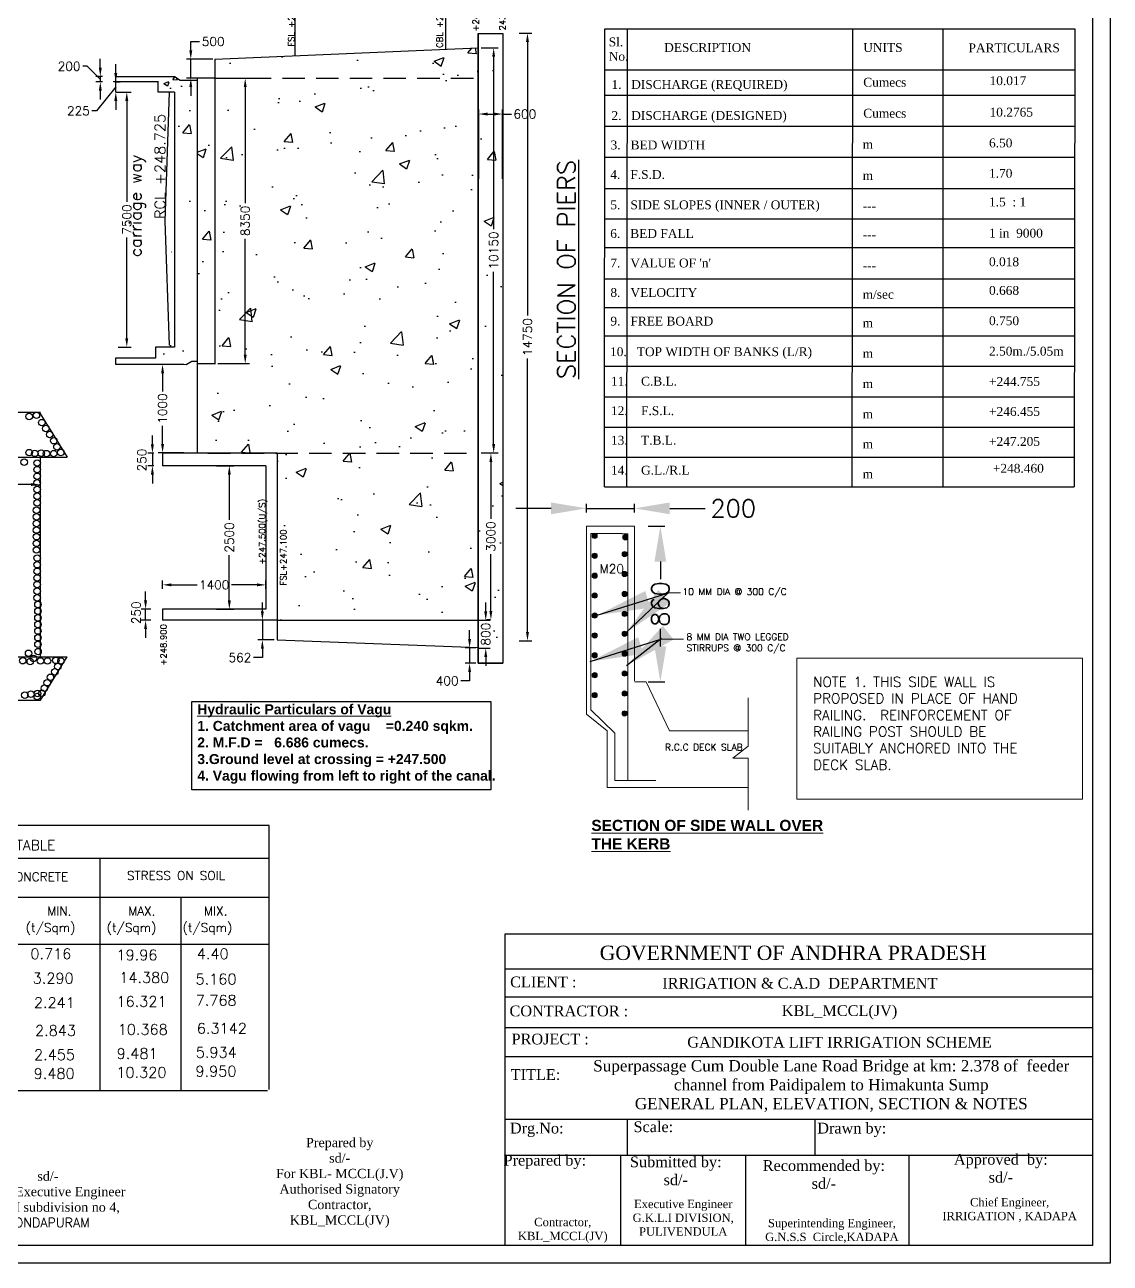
# Model space of a CAD drawing. Header units: inches. Extents: x 51525 to 54746, y 80446 to 81529.
# Drawn here: x 51942.6 to 52249.2, y 80978.5 to 81328.4 of the extents above; entities that cross this region are included whole.
import ezdxf

# ---------------------------------------------------------------- set-up
doc = ezdxf.new("R2010")
doc.units = ezdxf.units.IN
doc.header["$MEASUREMENT"] = 0
doc.linetypes.add('DASHED2', pattern=[9.525, 6.35, -3.175])
doc.layers.add('table border', color=1, linetype='Continuous')
doc.layers.add('text', color=6, linetype='Continuous')
doc.styles.add('RC', font='romanc.shx')
doc.styles.add('rs', font='romans.shx')
doc.styles.get("Standard").update_dxf_attribs({"font": 'romans.shx'})
doc.styles.add('TIMES', font='times.ttf')
doc.dimstyles.new('ISO-25', dxfattribs={"dimtxt": 2.5, "dimasz": 2.5, "dimexe": 1.25, "dimexo": 0.625, "dimtad": 1, "dimtxsty": 'Standard', "dimcen": 2.5, "dimadec": 0, "dimazin": 0, "dimtfac": 1, "dimtmove": 0, "dimatfit": 3, "dimfxl": 1, "dimarcsym": 0})
pattern_1 = [(50, (0, 0), (28.6904073, -2.5100854), [3, -33]), (355, (0, 0), (-5.550053, 30.087685), [2.4, -26.4]), (100.4514, (2.39, -0.21), (23.140375, 27.577582), [2.549608, -28.0456845]), (46.1842, (0, 8), (42.689642, -6.62076), [4.5, -49.5]), (96.6356, (3.557, 7.45), (37.386508, 38.964715), [3.824412, -42.06852]), (351.1842, (0, 8), (37.386478, 38.964744), [3.6, -39.6]), (21, (4, 6), (23.876282, -16.1047556), [3, -33]), (326, (4, 6), (9.732613, 29.006002), [2.4, -26.4]), (71.4514, (5.99, 4.658), (33.608905, 12.90122), [2.549608, -28.0456845]), (37.5, (0, 0), (0.4863942, 13.3157542), [0, -26.08, 0, -26.8, 0, -26.5]), (7.5, (0, 0), (10.5227815, 15.7764685), [0, -15.28, 0, -25.48, 0, -10.1]), (327.5, (-8.92, 0), (21.3528974, -0.9021949), [0, -10, 0, -31.2, 0, -41.4]), (317.5, (-12.92, 0), (23.3274468, 4.0041993), [0, -13, 0, -20.72, 0, -29.4])]
pattern_2 = [(50, (0, 0), (14.3452037, -1.2550427), [1.5, -16.5]), (355, (0, 0), (-2.7750267, 15.0438427), [1.2, -13.2]), (100.4514, (1.195, -0.105), (11.5701876, 13.7887908), [1.2748038, -14.0228422]), (46.1842, (0, 4), (21.344821, -3.3103803), [2.25, -24.75]), (96.6356, (1.779, 3.724), (18.693254, 19.4823574), [1.912206, -21.03426]), (351.1842, (0, 4), (18.693239, 19.482372), [1.8, -19.8]), (21, (2, 3), (11.938141, -8.0523778), [1.5, -16.5]), (326, (2, 3), (4.8663066, 14.503001), [1.2, -13.2]), (71.4514, (2.995, 2.329), (16.8044526, 6.45061), [1.2748038, -14.0228422]), (37.5, (0, 0), (0.2431971, 6.65787708), [0, -13.04, 0, -13.4, 0, -13.25]), (7.5, (0, 0), (5.26139075, 7.88823424), [0, -7.64, 0, -12.74, 0, -5.05]), (327.5, (-4.46, 0), (10.67644872, -0.45109743), [0, -5, 0, -15.6, 0, -20.7]), (317.5, (-6.46, 0), (11.6637234, 2.00209965), [0, -6.5, 0, -10.36, 0, -14.7])]

# ---------------------------------------------------------------- blocks, each defined once
blk = doc.blocks.new('*D269')
at = {"color": 0, "lineweight": -2, "transparency": 16777216}
for p, q in [((51963.92, 81316.26), (51963.92, 81318.76)), ((51960.19, 81316.63), (51958.94, 81316.63)), ((51963.92, 81312.99), (51960.19, 81316.63)), ((51964.54, 81313.76), (51962.67, 81313.76)), ((51964.54, 81312.22), (51962.67, 81312.22)), ((51963.92, 81313.76), (51963.92, 81312.22)), ((51963.92, 81313.76), (51963.92, 81312.22)), ((51963.92, 81309.72), (51963.92, 81307.22))]:
    blk.add_line(p, q, dxfattribs=at)
at = {"color": 0, "transparency": 16777216}
for points in [[(51963.5, 81316.26), (51964.34, 81316.26), (51963.92, 81313.76)], [(51963.5, 81309.72), (51964.34, 81309.72), (51963.92, 81312.22)]]:
    blk.add_solid(points, dxfattribs=at)
at = {"color": 0, "transparency": 16777216, "insert": (51955.1, 81316.63), "char_height": 2.5, "attachment_point": 5}
blk.add_mtext('200', dxfattribs=at)
blk = doc.blocks.new('*D270')
at = {"color": 0, "lineweight": -2, "transparency": 16777216}
for p, q in [((51968.29, 81314.72), (51968.29, 81317.22)), ((51968.29, 81310.8), (51962.82, 81304.05)), ((51968.29, 81309.37), (51968.29, 81312.22)), ((51968.29, 81309.37), (51968.29, 81312.22)), ((51968.32, 81312.22), (51969.54, 81312.22)), ((51968.32, 81309.37), (51969.54, 81309.37)), ((51962.82, 81304.05), (51961.57, 81304.05)), ((51968.29, 81306.87), (51968.29, 81304.37))]:
    blk.add_line(p, q, dxfattribs=at)
at = {"color": 0, "transparency": 16777216}
for points in [[(51967.87, 81314.72), (51968.71, 81314.72), (51968.29, 81312.22)], [(51967.87, 81306.87), (51968.71, 81306.87), (51968.29, 81309.37)]]:
    blk.add_solid(points, dxfattribs=at)
at = {"color": 0, "transparency": 16777216, "insert": (51957.73, 81304.05), "char_height": 2.5, "attachment_point": 5}
blk.add_mtext('225', dxfattribs=at)
blk = doc.blocks.new('*D271')
at = {"color": 0, "lineweight": -2, "transparency": 16777216}
for p, q in [((51968.95, 81309.37), (51972.65, 81309.37)), ((51971.4, 81306.87), (51971.4, 81278.37)), ((51971.4, 81239.81), (51971.4, 81268.31)), ((51968.95, 81237.31), (51972.65, 81237.31))]:
    blk.add_line(p, q, dxfattribs=at)
at = {"color": 0, "transparency": 16777216}
for points in [[(51970.98, 81306.87), (51971.81, 81306.87), (51971.4, 81309.37)], [(51970.98, 81239.81), (51971.81, 81239.81), (51971.4, 81237.31)]]:
    blk.add_solid(points, dxfattribs=at)
at = {"color": 0, "transparency": 16777216, "insert": (51971.4, 81273.34), "char_height": 2.5, "attachment_point": 5, "rotation": 90}
blk.add_mtext('7500', dxfattribs=at)
blk = doc.blocks.new('*D272')
at = {"color": 0, "lineweight": -2, "transparency": 16777216}
for p, q in [((51989.48, 81321.12), (51989.48, 81323.62)), ((51989.48, 81323.62), (51991.98, 81323.62)), ((51995.67, 81318.62), (51988.23, 81318.62)), ((51989.48, 81313.25), (51989.48, 81318.62)), ((51995.67, 81313.25), (51988.23, 81313.25)), ((51989.48, 81310.75), (51989.48, 81308.25))]:
    blk.add_line(p, q, dxfattribs=at)
at = {"color": 0, "transparency": 16777216}
for points in [[(51989.06, 81321.12), (51989.9, 81321.12), (51989.48, 81318.62)], [(51989.06, 81310.75), (51989.9, 81310.75), (51989.48, 81313.25)]]:
    blk.add_solid(points, dxfattribs=at)
at = {"color": 0, "transparency": 16777216, "insert": (51995.82, 81323.62), "char_height": 2.5, "attachment_point": 5}
blk.add_mtext('500', dxfattribs=at)
blk = doc.blocks.new('*D286')
at = {"color": 0, "lineweight": -2, "transparency": 16777216}
for p, q in [((51915.66, 81199.1), (51915.66, 81199.73)), ((51946.86, 81199.1), (51946.86, 81199.73)), ((51918.16, 81198.48), (51926.23, 81198.48)), ((51944.36, 81198.48), (51936.29, 81198.48))]:
    blk.add_line(p, q, dxfattribs=at)
at = {"color": 0, "transparency": 16777216}
for points in [[(51918.16, 81198.9), (51918.16, 81198.06), (51915.66, 81198.48)], [(51944.36, 81198.9), (51944.36, 81198.06), (51946.86, 81198.48)]]:
    blk.add_solid(points, dxfattribs=at)
at = {"color": 0, "transparency": 16777216, "insert": (51931.26, 81198.48), "char_height": 2.5, "attachment_point": 5}
blk.add_mtext('5000', dxfattribs=at)
blk = doc.blocks.new('*D290')
at = {"color": 0, "lineweight": -2, "transparency": 16777216}
for p, q in [((51996.72, 81203.81), (52001.62, 81203.81)), ((52000.37, 81201.31), (52000.37, 81188.57)), ((52000.37, 81165.77), (52000.37, 81178.51)), ((51996.72, 81163.27), (52001.62, 81163.27))]:
    blk.add_line(p, q, dxfattribs=at)
at = {"color": 0, "transparency": 16777216}
for points in [[(51999.95, 81201.31), (52000.79, 81201.31), (52000.37, 81203.81)], [(51999.95, 81165.77), (52000.79, 81165.77), (52000.37, 81163.27)]]:
    blk.add_solid(points, dxfattribs=at)
at = {"color": 0, "transparency": 16777216, "insert": (52000.37, 81183.54), "char_height": 2.5, "attachment_point": 5, "rotation": 90}
blk.add_mtext('2500', dxfattribs=at)
blk = doc.blocks.new('*D291')
at = {"color": 0, "lineweight": -2, "transparency": 16777216}
for p, q in [((51981.51, 81169), (51981.51, 81171.41)), ((52010.67, 81169), (52010.67, 81171.41)), ((51984.01, 81170.16), (51991.24, 81170.16)), ((52008.17, 81170.16), (52000.94, 81170.16))]:
    blk.add_line(p, q, dxfattribs=at)
at = {"color": 0, "transparency": 16777216}
for points in [[(51984.01, 81170.57), (51984.01, 81169.74), (51981.51, 81170.16)], [(52008.17, 81170.57), (52008.17, 81169.74), (52010.67, 81170.16)]]:
    blk.add_solid(points, dxfattribs=at)
at = {"color": 0, "transparency": 16777216, "insert": (51996.09, 81170.16), "char_height": 2.5, "attachment_point": 5}
blk.add_mtext('1400', dxfattribs=at)
blk = doc.blocks.new('*D292')
at = {"color": 0, "lineweight": -2, "transparency": 16777216}
for p, q in [((51976.71, 81165.77), (51976.71, 81168.27)), ((51978.16, 81163.27), (51975.46, 81163.27)), ((51976.71, 81160.18), (51976.71, 81163.27)), ((51978.16, 81160.18), (51975.46, 81160.18)), ((51976.71, 81157.68), (51976.71, 81155.18))]:
    blk.add_line(p, q, dxfattribs=at)
at = {"color": 0, "transparency": 16777216}
for points in [[(51976.29, 81165.77), (51977.12, 81165.77), (51976.71, 81163.27)], [(51976.29, 81157.68), (51977.12, 81157.68), (51976.71, 81160.18)]]:
    blk.add_solid(points, dxfattribs=at)
at = {"color": 0, "transparency": 16777216, "insert": (51974.03, 81162.28), "char_height": 2.5, "attachment_point": 5, "rotation": 90}
blk.add_mtext('250', dxfattribs=at)
blk = doc.blocks.new('*D293')
at = {"color": 0, "lineweight": -2, "transparency": 16777216}
for p, q in [((51978.64, 81209.84), (51978.64, 81212.34)), ((51979.06, 81207.34), (51977.39, 81207.34)), ((51978.64, 81207.34), (51978.64, 81203.81)), ((51979.06, 81203.81), (51977.39, 81203.81)), ((51978.64, 81201.31), (51978.64, 81198.81))]:
    blk.add_line(p, q, dxfattribs=at)
at = {"color": 0, "transparency": 16777216}
for points in [[(51978.22, 81209.84), (51979.06, 81209.84), (51978.64, 81207.34)], [(51978.22, 81201.31), (51979.06, 81201.31), (51978.64, 81203.81)]]:
    blk.add_solid(points, dxfattribs=at)
at = {"color": 0, "transparency": 16777216, "insert": (51975.66, 81205.4), "char_height": 2.5, "attachment_point": 5, "rotation": 90}
blk.add_mtext('250', dxfattribs=at)
blk = doc.blocks.new('*D298')
at = {"color": 0, "lineweight": -2, "transparency": 16777216}
for p, q in [((52071.48, 81321.81), (52076.29, 81321.81)), ((52075.04, 81319.31), (52075.04, 81270.66)), ((52075.04, 81209.92), (52075.04, 81258.57)), ((52071.48, 81207.42), (52076.29, 81207.42))]:
    blk.add_line(p, q, dxfattribs=at)
at = {"color": 0, "transparency": 16777216}
for points in [[(52074.62, 81319.31), (52075.46, 81319.31), (52075.04, 81321.81)], [(52074.62, 81209.92), (52075.46, 81209.92), (52075.04, 81207.42)]]:
    blk.add_solid(points, dxfattribs=at)
at = {"color": 0, "transparency": 16777216, "insert": (52075.04, 81264.61), "char_height": 2.5, "attachment_point": 5, "rotation": 90}
blk.add_mtext('10150', dxfattribs=at)
blk = doc.blocks.new('*D299')
at = {"color": 0, "lineweight": -2, "transparency": 16777216}
for p, q in [((52074.15, 81207.36), (52073.01, 81207.36)), ((52074.26, 81204.86), (52074.26, 81188.85)), ((52074.26, 81162.77), (52074.26, 81178.79)), ((52074.15, 81160.27), (52073.01, 81160.27))]:
    blk.add_line(p, q, dxfattribs=at)
at = {"color": 0, "transparency": 16777216}
for points in [[(52073.84, 81204.86), (52074.67, 81204.86), (52074.26, 81207.36)], [(52073.84, 81162.77), (52074.67, 81162.77), (52074.26, 81160.27)]]:
    blk.add_solid(points, dxfattribs=at)
at = {"color": 0, "transparency": 16777216, "insert": (52074.26, 81183.82), "char_height": 2.5, "attachment_point": 5, "rotation": 90}
blk.add_mtext('3000', dxfattribs=at)
blk = doc.blocks.new('*D300')
at = {"color": 0, "lineweight": -2, "transparency": 16777216}
for p, q in [((52082.28, 81325.95), (52085.84, 81325.95)), ((52084.59, 81323.45), (52084.59, 81246.2)), ((52084.59, 81156.86), (52084.59, 81234.11)), ((52082.28, 81154.36), (52085.84, 81154.36))]:
    blk.add_line(p, q, dxfattribs=at)
at = {"color": 0, "transparency": 16777216}
for points in [[(52084.17, 81323.45), (52085.01, 81323.45), (52084.59, 81325.95)], [(52084.17, 81156.86), (52085.01, 81156.86), (52084.59, 81154.36)]]:
    blk.add_solid(points, dxfattribs=at)
at = {"color": 0, "transparency": 16777216, "insert": (52084.59, 81240.15), "char_height": 2.5, "attachment_point": 5, "rotation": 90}
blk.add_mtext('14750', dxfattribs=at)
blk = doc.blocks.new('*D306')
at = {"color": 0, "lineweight": -2, "transparency": 16777216}
for p, q in [((52091.27, 81191.76), (52081.27, 81191.76)), ((52101.27, 81190.58), (52101.27, 81193.01)), ((52101.27, 81191.76), (52114.79, 81191.76)), ((52114.79, 81190.58), (52114.79, 81193.01)), ((52124.79, 81191.76), (52134.79, 81191.76))]:
    blk.add_line(p, q, dxfattribs=at)
at = {"color": 0, "transparency": 16777216}
for points in [[(52091.27, 81193.43), (52091.27, 81190.1), (52101.27, 81191.76)], [(52124.79, 81193.43), (52124.79, 81190.1), (52114.79, 81191.76)]]:
    blk.add_solid(points, dxfattribs=at)
at = {"color": 0, "lineweight": 15, "transparency": 16777216, "insert": (52142.72, 81191.76), "char_height": 5, "attachment_point": 5}
blk.add_mtext('200', dxfattribs=at)
blk = doc.blocks.new('*D307')
at = {"color": 0, "lineweight": -2, "transparency": 16777216}
for p, q in [((52118.71, 81186.75), (52123.38, 81186.75)), ((52122.13, 81176.75), (52122.13, 81171.81)), ((52122.13, 81152.77), (52122.13, 81157.71)), ((52118.71, 81142.77), (52123.38, 81142.77))]:
    blk.add_line(p, q, dxfattribs=at)
at = {"color": 0, "transparency": 16777216}
for points in [[(52120.47, 81176.75), (52123.8, 81176.75), (52122.13, 81186.75)], [(52120.47, 81152.77), (52123.8, 81152.77), (52122.13, 81142.77)]]:
    blk.add_solid(points, dxfattribs=at)
at = {"color": 0, "lineweight": 15, "transparency": 16777216, "insert": (52122.13, 81164.76), "char_height": 5, "attachment_point": 5, "rotation": 90}
blk.add_mtext('860', dxfattribs=at)
blk = doc.blocks.new('*D324')
at = {"color": 0, "lineweight": -2, "transparency": 16777216}
for p, q in [((51987.53, 81232.44), (51980.26, 81232.44)), ((51981.51, 81229.94), (51981.51, 81224.81)), ((51981.51, 81209.97), (51981.51, 81215.1)), ((51987.53, 81207.47), (51980.26, 81207.47))]:
    blk.add_line(p, q, dxfattribs=at)
at = {"color": 0, "transparency": 16777216}
for points in [[(51981.1, 81229.94), (51981.93, 81229.94), (51981.51, 81232.44)], [(51981.1, 81209.97), (51981.93, 81209.97), (51981.51, 81207.47)]]:
    blk.add_solid(points, dxfattribs=at)
at = {"color": 0, "transparency": 16777216, "insert": (51981.51, 81219.95), "char_height": 2.5, "attachment_point": 5, "rotation": 90}
blk.add_mtext('1000', dxfattribs=at)
blk = doc.blocks.new('*D325')
at = {"color": 0, "lineweight": -2, "transparency": 16777216}
for p, q in [((51996.92, 81313.25), (52006.11, 81313.25)), ((52004.86, 81310.75), (52004.86, 81277.99)), ((52004.86, 81235.17), (52004.86, 81267.93)), ((51997.12, 81232.67), (52006.11, 81232.67))]:
    blk.add_line(p, q, dxfattribs=at)
at = {"color": 0, "transparency": 16777216}
for points in [[(52004.44, 81310.75), (52005.28, 81310.75), (52004.86, 81313.25)], [(52004.44, 81235.17), (52005.28, 81235.17), (52004.86, 81232.67)]]:
    blk.add_solid(points, dxfattribs=at)
at = {"color": 0, "transparency": 16777216, "insert": (52004.86, 81272.96), "char_height": 2.5, "attachment_point": 5, "rotation": 90}
blk.add_mtext('8350', dxfattribs=at)
blk = doc.blocks.new('*D326')
at = {"color": 0, "lineweight": -2, "transparency": 16777216}
for p, q in [((52009.7, 81162.67), (52009.7, 81165.17)), ((52013.21, 81160.17), (52008.45, 81160.17)), ((52009.7, 81160.17), (52009.7, 81154.6)), ((52013.03, 81154.6), (52008.45, 81154.6)), ((52009.7, 81152.1), (52009.7, 81149.6)), ((52009.7, 81149.6), (52007.2, 81149.6))]:
    blk.add_line(p, q, dxfattribs=at)
at = {"color": 0, "transparency": 16777216}
for points in [[(52009.29, 81162.67), (52010.12, 81162.67), (52009.7, 81160.17)], [(52009.29, 81152.1), (52010.12, 81152.1), (52009.7, 81154.6)]]:
    blk.add_solid(points, dxfattribs=at)
at = {"color": 0, "transparency": 16777216, "insert": (52003.36, 81149.6), "char_height": 2.5, "attachment_point": 5}
blk.add_mtext('562', dxfattribs=at)
blk = doc.blocks.new('*D327')
at = {"color": 0, "lineweight": -2, "transparency": 16777216}
for p, q in [((52072.8, 81162.67), (52072.8, 81165.17)), ((52070.73, 81160.17), (52074.05, 81160.17)), ((52072.8, 81160.17), (52072.8, 81160.06)), ((52070.73, 81152.27), (52074.05, 81152.27)), ((52072.8, 81152.27), (52072.8, 81152.38)), ((52072.8, 81149.77), (52072.8, 81147.27))]:
    blk.add_line(p, q, dxfattribs=at)
at = {"color": 0, "transparency": 16777216}
for points in [[(52072.38, 81162.67), (52073.22, 81162.67), (52072.8, 81160.17)], [(52072.38, 81149.77), (52073.22, 81149.77), (52072.8, 81152.27)]]:
    blk.add_solid(points, dxfattribs=at)
at = {"color": 0, "transparency": 16777216, "insert": (52072.8, 81156.22), "char_height": 2.5, "attachment_point": 5, "rotation": 90}
blk.add_mtext('800', dxfattribs=at)
blk = doc.blocks.new('*D328')
at = {"color": 0, "lineweight": -2, "transparency": 16777216}
for p, q in [((52068.24, 81154.86), (52068.24, 81157.36)), ((52070.01, 81152.36), (52066.99, 81152.36)), ((52068.24, 81152.36), (52068.24, 81148.02)), ((52070.01, 81148.02), (52066.99, 81148.02)), ((52068.24, 81143.02), (52065.74, 81143.02)), ((52068.24, 81145.52), (52068.24, 81143.02))]:
    blk.add_line(p, q, dxfattribs=at)
at = {"color": 0, "transparency": 16777216}
for points in [[(52067.83, 81154.86), (52068.66, 81154.86), (52068.24, 81152.36)], [(52067.83, 81145.52), (52068.66, 81145.52), (52068.24, 81148.02)]]:
    blk.add_solid(points, dxfattribs=at)
at = {"color": 0, "transparency": 16777216, "insert": (52061.9, 81143.02), "char_height": 2.5, "attachment_point": 5}
blk.add_mtext('400', dxfattribs=at)
blk = doc.blocks.new('*D343')
at = {"color": 0, "lineweight": -2, "transparency": 16777216}
for p, q in [((52070.82, 81284.88), (52070.82, 81304.39)), ((52077.57, 81284.88), (52077.57, 81304.39)), ((52073.32, 81303.14), (52075.07, 81303.14)), ((52077.57, 81303.14), (52080.07, 81303.14))]:
    blk.add_line(p, q, dxfattribs=at)
at = {"color": 0, "transparency": 16777216}
for points in [[(52073.32, 81303.56), (52073.32, 81302.72), (52070.82, 81303.14)], [(52075.07, 81303.56), (52075.07, 81302.72), (52077.57, 81303.14)]]:
    blk.add_solid(points, dxfattribs=at)
at = {"color": 0, "transparency": 16777216, "insert": (52083.85, 81303.14), "char_height": 2.5, "attachment_point": 5}
blk.add_mtext('600', dxfattribs=at)

msp = doc.modelspace()

# ---------------------------------------------------------------- hatches: boundary and pattern name
h = msp.add_hatch()
h.set_pattern_fill('AR-CONC', color=256, scale=4, style=0)
h.set_pattern_definition(pattern_1)
h.paths.add_polyline_path([(52070.708, 81325.865), (52077.666, 81325.865), (52077.666, 81147.997), (52070.708, 81147.997)])
h = msp.add_hatch()
h.set_pattern_fill('AR-CONC', color=256, scale=4, style=0)
h.set_pattern_definition(pattern_1)
h.paths.add_polyline_path([(51996.294, 81318.62), (52070.708, 81321.861), (52070.708, 81224.39), (51996.294, 81227.645)])
h = msp.add_hatch()
h.set_pattern_fill('AR-CONC', color=256, scale=4, style=0)
h.set_pattern_definition(pattern_1)
h.paths.add_polyline_path([(51991.294, 81315.341), (51996.294, 81315.341), (51996.294, 81231.164), (51991.294, 81231.164)])
h = msp.add_hatch()
h.set_pattern_fill('AR-CONC', color=256, scale=2, style=0)
h.set_pattern_definition(pattern_2)
h.paths.add_polyline_path([(51980.241, 81313.758), (51980.241, 81309.373), (51990.707, 81309.866), (51984.867, 81313.758)])
h = msp.add_hatch()
h.set_pattern_fill('AR-CONC', color=256, scale=4, style=0)
h.set_pattern_definition(pattern_1)
h.paths.add_polyline_path([(51984.924, 81309.373), (51990.707, 81309.866), (51990.707, 81236.203), (51983.533, 81236.203)])
h = msp.add_hatch()
h.set_pattern_fill('AR-CONC', color=256, scale=2, style=0)
h.set_pattern_definition(pattern_2)
h.paths.add_polyline_path([(51979.526, 81237.311), (51979.28, 81232.472), (51979.28, 81231.241), (51985.193, 81231.241), (51990.707, 81236.203), (51984.924, 81237.311)])
h = msp.add_hatch()
h.set_pattern_fill('AR-CONC', color=256, scale=2, style=0)
h.set_pattern_definition(pattern_2)
h.paths.add_polyline_path([(51979.526, 81237.311), (51979.28, 81232.472), (51979.28, 81231.241), (51985.193, 81231.241), (51990.707, 81236.203), (51984.924, 81237.311)])
h = msp.add_hatch()
h.set_pattern_fill('AR-CONC', color=256, scale=4, style=0)
h.set_pattern_definition(pattern_1)
h.paths.add_polyline_path([(51991.294, 81231.164), (51991.294, 81207.526), (52068.502, 81207.526), (52069.163, 81234.12)])
h = msp.add_hatch()
h.set_pattern_fill('AR-CONC', color=256, scale=4, style=0)
h.set_pattern_definition(pattern_1)
edge = h.paths.add_edge_path()
edge.add_line((52013.843, 81207.394), (52068.502, 81207.351))
edge.add_line((52068.502, 81207.351), (52070.708, 81160.184))
edge.add_line((52070.708, 81160.184), (52013.843, 81160.184))
edge.add_line((52013.843, 81160.184), (52013.843, 81207.351))
at = {"lineweight": 15}
h = msp.add_hatch(color=256, dxfattribs=at)
edge = h.paths.add_edge_path()
edge.add_arc((52103.578, 81183.996), 0.735, 0, 360)
h = msp.add_hatch(color=256, dxfattribs=at)
edge = h.paths.add_edge_path()
edge.add_arc((52112.25, 81183.584), 0.735, 0, 360)
h = msp.add_hatch(color=256, dxfattribs=at)
edge = h.paths.add_edge_path()
edge.add_arc((52103.578, 81178.371), 0.735, 0, 360)
h = msp.add_hatch(color=256, dxfattribs=at)
edge = h.paths.add_edge_path()
edge.add_arc((52112.043, 81178.838), 0.735, 0, 360)
h = msp.add_hatch(color=256, dxfattribs=at)
edge = h.paths.add_edge_path()
edge.add_arc((52103.578, 81172.746), 0.735, 0, 360)
h = msp.add_hatch(color=256, dxfattribs=at)
edge = h.paths.add_edge_path()
edge.add_arc((52112.043, 81173.213), 0.735, 0, 360)
h = msp.add_hatch(color=256, dxfattribs=at)
edge = h.paths.add_edge_path()
edge.add_arc((52103.578, 81167.121), 0.735, 0, 360)
h = msp.add_hatch(color=256, dxfattribs=at)
edge = h.paths.add_edge_path()
edge.add_arc((52112.043, 81167.588), 0.735, 0, 360)
h = msp.add_hatch(color=256, dxfattribs=at)
edge = h.paths.add_edge_path()
edge.add_arc((52103.578, 81161.496), 0.735, 0, 360)
h = msp.add_hatch(color=256, dxfattribs=at)
edge = h.paths.add_edge_path()
edge.add_arc((52112.043, 81161.963), 0.735, 0, 360)
h = msp.add_hatch(color=256, dxfattribs=at)
edge = h.paths.add_edge_path()
edge.add_arc((52112.043, 81156.338), 0.735, 0, 360)
h = msp.add_hatch(color=256, dxfattribs=at)
edge = h.paths.add_edge_path()
edge.add_arc((52103.578, 81155.871), 0.735, 0, 360)
h = msp.add_hatch(color=256, dxfattribs=at)
edge = h.paths.add_edge_path()
edge.add_arc((52103.578, 81150.246), 0.735, 0, 360)
h = msp.add_hatch(color=256, dxfattribs=at)
edge = h.paths.add_edge_path()
edge.add_arc((52112.043, 81150.713), 0.735, 0, 360)
h = msp.add_hatch(color=256, dxfattribs=at)
edge = h.paths.add_edge_path()
edge.add_arc((52103.578, 81144.621), 0.735, 0, 360)
h = msp.add_hatch(color=256, dxfattribs=at)
edge = h.paths.add_edge_path()
edge.add_arc((52112.043, 81145.088), 0.735, 0, 360)
h = msp.add_hatch(color=256, dxfattribs=at)
edge = h.paths.add_edge_path()
edge.add_arc((52103.578, 81138.996), 0.735, 0, 360)
h = msp.add_hatch(color=256, dxfattribs=at)
edge = h.paths.add_edge_path()
edge.add_arc((52112.043, 81139.463), 0.735, 0, 360)
h = msp.add_hatch(color=256, dxfattribs=at)
edge = h.paths.add_edge_path()
edge.add_arc((52112.043, 81133.838), 0.735, 0, 360)

# ---------------------------------------------------------------- linework, layer by layer
for p, q in [((52019.001, 81319.563), (52019.001, 81344.81)), ((52061.499, 81321.517), (52061.499, 81344.52)), ((52070.708, 81325.865), (52070.708, 81147.997)), ((52070.708, 81325.865), (52077.666, 81325.865)), ((52077.666, 81325.865), (52077.666, 81147.997)), ((51996.294, 81318.62), (52070.708, 81321.861)), ((51996.294, 81318.62), (51996.294, 81232.67)), ((51996.294, 81315.341), (51996.294, 81315.341)), ((51996.294, 81315.341), (51996.294, 81315.341)), ((52070.455, 81315.341), (52070.455, 81314.988)), ((51967.7, 81312.223), (51967.7, 81312.469)), ((51980.265, 81312.223), (51967.7, 81312.223)), ((51968.288, 81312.199), (51968.288, 81313.758)), ((51968.288, 81313.758), (51984.867, 81313.758)), ((51980.241, 81309.373), (51980.241, 81312.469)), ((51984.867, 81313.758), (51986.474, 81312.738)), ((51986.474, 81312.738), (51991.294, 81312.738)), ((51991.294, 81313.353), (51991.294, 81207.526)), ((51991.294, 81313.353), (51996.294, 81313.353)), ((51984.924, 81309.373), (51980.241, 81309.373)), ((51982.22, 81272.93), (51983.475, 81309.294)), ((51984.924, 81309.373), (51984.924, 81237.311)), ((51983.475, 81237.82), (51982.22, 81272.93)), ((51984.924, 81237.311), (51979.526, 81237.311)), ((51979.526, 81237.311), (51979.526, 81234.195)), ((51979.526, 81234.195), (51968.193, 81234.195)), ((51968.193, 81234.195), (51968.193, 81232.472)), ((51968.193, 81232.472), (51979.28, 81232.472)), ((51979.28, 81232.496), (51985.193, 81232.496)), ((51985.193, 81232.496), (51988.153, 81232.438)), ((51988.153, 81232.438), (51989.787, 81233.371)), ((51989.787, 81233.371), (51991.376, 81233.371)), ((51991.495, 81232.67), (51996.495, 81232.67)), ((51947.008, 81218.819), (51915.888, 81218.819)), ((51946.866, 81218.65), (51954.54, 81206.211)), ((51915.796, 81206.211), (51954.54, 81206.211)), ((51947.008, 81149.836), (51947.008, 81206.211)), ((52013.843, 81207.351), (51981.515, 81207.351)), ((51981.515, 81207.351), (51981.515, 81203.814)), ((52013.843, 81207.394), (52013.843, 81160.184)), ((52010.672, 81203.814), (51981.515, 81203.814)), ((52010.672, 81203.814), (52010.672, 81163.27)), ((52010.672, 81163.27), (51981.515, 81163.27)), ((51981.515, 81163.27), (51981.515, 81160.184)), ((52013.843, 81160.184), (51981.515, 81160.184)), ((52013.843, 81160.184), (52070.708, 81160.184)), ((52013.843, 81160.184), (52013.843, 81154.623)), ((52013.843, 81154.623), (52070.775, 81152.439)), ((51916.912, 81149.836), (51954.521, 81149.836)), ((51947.008, 81137.613), (51954.521, 81149.836)), ((52070.708, 81147.997), (52077.666, 81147.997)), ((51917.118, 81137.613), (51947.008, 81137.613))]:
    msp.add_line(p, q)
at = {"color": 0}
for p, q in [((52106.315, 81197.808), (52106.468, 81327.253)), ((52106.468, 81327.253), (52239.222, 81327.253)), ((52112.741, 81327.253), (52112.588, 81197.808)), ((52176.396, 81327.253), (52176.243, 81197.808)), ((52201.945, 81327.253), (52201.945, 81197.808)), ((52239.222, 81327.253), (52239.069, 81197.808)), ((52106.468, 81315.664), (52239.222, 81315.664)), ((52106.468, 81308.465), (52239.222, 81308.465)), ((52106.468, 81299.703), (52239.222, 81299.703)), ((52106.315, 81290.941), (52239.069, 81290.941)), ((52106.315, 81282.119), (52239.069, 81282.119)), ((52106.315, 81273.543), (52239.069, 81273.543)), ((52106.315, 81265.456), (52239.069, 81265.456)), ((52106.315, 81256.634), (52239.069, 81256.634)), ((52106.315, 81248.547), (52239.069, 81248.547)), ((52106.315, 81240.46), (52239.069, 81240.46)), ((52106.315, 81231.884), (52239.069, 81231.884)), ((52106.315, 81223.307), (52239.069, 81223.307)), ((52106.315, 81214.73), (52239.069, 81214.73)), ((52106.315, 81206.269), (52239.069, 81206.269)), ((52078.324, 81071.534), (52244.215, 81071.534)), ((52078.324, 81061.692), (52244.215, 81061.692)), ((52078.324, 81053.751), (52244.215, 81053.751)), ((52078.324, 81045.121), (52244.215, 81045.121)), ((52078.324, 81036.936), (52244.215, 81036.936)), ((52244.215, 81019.147), (52078.3, 81019.147)), ((52112.716, 81019.157), (52112.716, 81009.018)), ((52165.808, 81019.157), (52165.808, 81009.018)), ((52078.324, 81009.018), (52244.215, 81009.018)), ((52078.324, 81009.018), (52244.215, 81009.018)), ((52110.865, 81009.018), (52110.865, 80983.535)), ((52146.158, 81009.018), (52146.158, 80983.535)), ((52192.316, 81009.161), (52192.316, 80983.678))]:
    msp.add_line(p, q, dxfattribs=at)
at = {"linetype": 'DASHED2'}
for p, q in [((51996.294, 81313.246), (52070.455, 81313.246)), ((51994.341, 81207.351), (52068.502, 81207.351))]:
    msp.add_line(p, q, dxfattribs=at)
at = {"color": 0, "linetype": 'ByBlock'}
msp.add_line((52106.315, 81197.808), (52239.069, 81197.808), dxfattribs=at)
at = {"lineweight": 15}
for p, q in [((52114.793, 81186.744), (52101.271, 81186.744)), ((52101.271, 81186.744), (52101.271, 81158.745)), ((52114.793, 81143.037), (52114.793, 81186.741)), ((52102.459, 81184.655), (52102.459, 81134.828)), ((52102.459, 81184.655), (52111.381, 81184.655)), ((52112.976, 81184.596), (52111.232, 81184.596)), ((52112.976, 81115.033), (52112.976, 81184.596)), ((52124.323, 81167.894), (52127.823, 81167.894)), ((52101.271, 81158.745), (52101.271, 81133.649)), ((52122.027, 81154.843), (52128.707, 81154.843)), ((52118.082, 81142.775), (52114.781, 81142.775)), ((52124.723, 81128.879), (52118.082, 81142.775)), ((52146.931, 81138.237), (52146.931, 81124.6)), ((52101.271, 81133.649), (52107.082, 81128.879)), ((52102.459, 81134.828), (52109.282, 81128.272)), ((52107.082, 81128.879), (52107.082, 81112.909)), ((52146.931, 81128.879), (52124.723, 81128.879)), ((52109.282, 81128.272), (52109.282, 81114.897)), ((52146.931, 81124.6), (52142.61, 81121.191)), ((52142.61, 81121.191), (52146.931, 81121.191)), ((52146.931, 81121.191), (52146.931, 81117.782)), ((52109.282, 81114.897), (52120.829, 81114.897)), ((52146.931, 81117.782), (52146.931, 81112.909)), ((52107.082, 81112.909), (52146.931, 81112.909)), ((52146.931, 81112.909), (52146.931, 81106.505))]:
    msp.add_line(p, q, dxfattribs=at)
for points in [[(51525.257, 81506.467), (52249.215, 81506.467), (52249.215, 80978.535), (51525.257, 80978.535)], [(51530.257, 81501.467), (52244.215, 81501.467), (52244.215, 80983.535), (51530.257, 80983.535)], [(51989.777, 81137.25), (52074.253, 81137.25), (52074.253, 81112.259), (51989.777, 81112.259)]]:
    msp.add_lwpolyline(points, close=True)
msp.add_lwpolyline([(52070.708, 81325.865), (52077.666, 81325.865), (52077.666, 81147.997), (52070.708, 81147.997), (52070.708, 81325.865)])
msp.add_lwpolyline([(52160.654, 81149.465), (52241.336, 81149.465), (52241.336, 81109.588), (52160.654, 81109.588)], close=True, dxfattribs=at)
at = {"color": 0}
msp.add_lwpolyline([(52078.324, 81071.534), (52244.215, 81071.534), (52244.215, 80983.535), (52078.324, 80983.535)], close=True, dxfattribs=at)
for centre in [(51943.822, 81217.724), (51945.872, 81218.041), (51947.417, 81215.983), (51948.549, 81214.344), (51949.616, 81212.628), (51950.761, 81210.868), (51951.678, 81209.151), (51942.406, 81204.803), (51943.822, 81207.515), (51945.419, 81207.299), (51947.248, 81207.333), (51948.719, 81207.22), (51950.756, 81207.22), (51952.736, 81207.559), (51946.098, 81204.579), (51946.098, 81202.704), (51946.098, 81200.829), (51946.098, 81198.954), (51946.098, 81197.079), (51946.098, 81195.204), (51945.899, 81191.254), (51946.098, 81193.329), (51945.899, 81189.379), (51945.899, 81187.504), (51945.899, 81185.629), (51945.899, 81183.754), (51945.899, 81181.879), (51945.899, 81180.004), (51946.098, 81177.731), (51946.098, 81175.856), (51946.098, 81173.981), (51946.098, 81172.106), (51946.098, 81170.231), (51946.098, 81168.356), (51946.098, 81166.481), (51946.297, 81164.605), (51946.297, 81162.73), (51946.297, 81160.855), (51946.297, 81158.98), (51946.297, 81157.105), (51946.297, 81155.23), (51946.297, 81153.355), (51943.665, 81150.82), (51945.055, 81149.393), (51946.336, 81151.291), (51951.367, 81148.833), (51942.009, 81148.735), (51944.138, 81148.475), (51947.025, 81148.652), (51949.015, 81148.652), (51951.096, 81145.579), (51951.91, 81147.116), (51952.815, 81148.652), (51948.925, 81142.505), (51949.83, 81144.042), (51942.606, 81138.99), (51944.328, 81139.275), (51946.121, 81138.618), (51946.179, 81139.482), (51947.387, 81139.522), (51948.111, 81140.969)]:
    msp.add_circle(centre, 0.917)
at = {"lineweight": 15}
for centre in [(52103.578, 81183.996), (52112.25, 81183.584), (52103.578, 81178.371), (52112.043, 81178.838), (52103.578, 81172.746), (52112.043, 81173.213), (52103.578, 81167.121), (52112.043, 81167.588), (52103.578, 81161.496), (52112.043, 81161.963), (52112.043, 81156.338), (52103.578, 81155.871), (52103.578, 81150.246), (52112.043, 81150.713), (52103.578, 81144.621), (52112.043, 81145.088), (52103.578, 81138.996), (52112.043, 81139.463), (52112.043, 81133.838)]:
    msp.add_circle(centre, 0.735, dxfattribs=at)
at = {"layer": 'table border', "color": 0}
for p, q in [((52011.664, 81102.151), (51866.709, 81102.151)), ((52011.664, 81027.596), (52011.664, 81102.151)), ((51866.709, 81092.965), (52011.664, 81092.965)), ((51963.904, 81027.272), (51963.904, 81092.965)), ((52011.664, 81081.83), (51918.164, 81081.83)), ((51986.775, 81027.272), (51986.775, 81081.83)), ((52011.664, 81068.562), (51866.709, 81068.562)), ((52011.187, 81027.272), (51866.232, 81027.272))]:
    msp.add_line(p, q, dxfattribs=at)

# ---------------------------------------------------------------- texts
at = {"color": 0}
for s, height, style, p in [('Sl.', 2.5, 'TIMES', (52107.547, 81322.272)), ('DESCRIPTION', 2.5, 'TIMES', (52123.197, 81320.685)), ('UNITS', 2.5, 'TIMES', (52179.446, 81320.685)), ('PARTICULARS', 2.5, 'TIMES', (52209.164, 81320.593)), ('No.', 2.5, 'TIMES', (52107.547, 81318.191)), ('Cumecs', 2.5, 'TIMES', (52179.446, 81310.883)), ('10.017', 2.5, 'TIMES', (52215.126, 81311.318)), ('Cumecs', 2.5, 'TIMES', (52179.446, 81302.121)), ('10.2765', 2.5, 'TIMES', (52215.126, 81302.429)), ('m', 2.5, 'TIMES', (52179.292, 81293.359)), ('6.50', 2.5, 'TIMES', (52214.973, 81293.734)), ('m', 2.5, 'TIMES', (52179.292, 81284.537)), ('1.70', 2.5, 'TIMES', (52214.973, 81285.158)), ('1.5  : 1', 2.5, 'TIMES', (52214.973, 81277.071)), ('---', 2.5, 'TIMES', (52179.292, 81275.96)), ('---', 2.5, 'TIMES', (52179.292, 81267.873)), ('1 in  9000', 2.5, 'TIMES', (52214.973, 81268.249)), ('0.018', 2.5, 'TIMES', (52214.973, 81260.162)), ('---', 2.5, 'TIMES', (52179.292, 81259.051)), ('m/sec', 2.5, 'TIMES', (52179.292, 81250.965)), ('0.668', 2.5, 'TIMES', (52214.973, 81252.075)), ('m', 2.5, 'TIMES', (52179.292, 81242.878)), ('0.750', 2.5, 'TIMES', (52214.973, 81243.499)), ('2.50m./5.05m', 2.5, 'TIMES', (52214.973, 81234.922)), ('m', 2.5, 'TIMES', (52179.292, 81234.301)), ('m', 2.5, 'TIMES', (52179.292, 81225.724)), ('+244.755', 2.5, 'TIMES', (52214.973, 81226.345)), ('+246.455', 2.5, 'TIMES', (52214.973, 81217.884)), ('m', 2.5, 'TIMES', (52179.292, 81217.147)), ('m', 2.5, 'TIMES', (52179.292, 81208.687)), ('+247.205', 2.5, 'TIMES', (52214.973, 81209.423)), ('m', 2.5, 'TIMES', (52179.292, 81200.226)), ('STRESS TABLE', 2.85714, 'RC', (51923.917, 81095.196)), ('STRESS IN CONCRETE', 2.5, 'RC', (51918.505, 81086.441)), ('STRESS ON SOIL', 2.5, 'RC', (51971.432, 81086.805)), ('   MIN. ', 2.5, 'RC', (51943.331, 81076.759)), ('   MAX. ', 2.5, 'RC', (51966.202, 81076.759)), ('   MIX. ', 2.5, 'RC', (51987.63, 81076.759)), ('(t/Sqm)', 2.5, 'RC', (51942.855, 81072.116)), ('(t/Sqm)', 2.5, 'RC', (51965.725, 81072.116)), ('(t/Sqm)', 2.5, 'RC', (51987.154, 81072.116))]:
    msp.add_text(s, height=height, dxfattribs=dict(at, style=style)).set_placement(p)
at = {"color": 0, "linetype": 'ByBlock', "style": 'TIMES'}
for s, p in [('1. ', (52108.33, 81310.253)), ('DISCHARGE (REQUIRED)', (52113.896, 81310.253)), ('2.', (52108.33, 81301.491)), ('DISCHARGE (DESIGNED)', (52113.896, 81301.491)), ('3.   BED WIDTH', (52108.069, 81293.158)), ('4.   F.S.D.', (52107.998, 81284.824)), ('5.   SIDE SLOPES (INNER / OUTER)', (52107.998, 81276.247)), ('6.   BED FALL', (52107.971, 81268.158)), ("7.   VALUE OF 'n'", (52107.989, 81259.824)), ('8.   VELOCITY', (52108.011, 81251.491)), ('9.   FREE BOARD', (52108.011, 81243.404)), ('10.   TOP WIDTH OF BANKS (L/R)', (52107.924, 81234.763)), ('11.    C.B.L.', (52108.177, 81226.428)), ('12.    F.S.L.', (52108.177, 81218.095)), ('13.    T.B.L.', (52108.177, 81209.761)), ('14.    G.L./R.L', (52108.177, 81201.301)), ('+248.460', (52216.057, 81201.826))]:
    msp.add_text(s, height=2.5, dxfattribs=at).set_placement(p)
at = {"attachment_point": 1, "rotation": 90, "style": 'rs'}
for s, insert, char_height, width in [('carriage way', (51972.183, 81262.768), 3.375, 37.25196), ('{\\LSECTION OF PIERS}', (52093.095, 81228.266), 5, 91.60146)]:
    msp.add_mtext(s, dxfattribs=dict(at, insert=insert, char_height=char_height, width=width))
at = {"lineweight": 15, "attachment_point": 1, "style": 'rs'}
for s, insert, char_height, width in [('M20', (52104.995, 81175.957), 2.5, 7.98106), ('10 MM DIA @ 300 C/C', (52128.381, 81169.169), 1.875, 51.80707), ('8 MM DIA TWO LEGGED \\PSTIRRUPS @ 300 C/C', (52129.522, 81156.397), 1.875, 51.80707), ('NOTE 1. THIS SIDE WALL IS PROPOSED IN PLACE OF HAND RAILING.  REINFORCEMENT OF RAILING POST SHOULD BE SUITABLY ANCHORED INTO THE  DECK SLAB.', (52165.266, 81144.167), 2.8125, 70.99877), ('{\\fSansSerif|b1|i0|c2|p2;\\LHydraulic Particulars of Vagu\\l \\P1. Catchment area of vagu    =0.240 sqkm.\\P2. M.F.D =   6.686 cumecs.\\P3.Ground level at crossing = +247.500\\P4. Vagu flowing from left to right of the canal.}', (51991.321, 81136.417), 2.8125, 94.70317), ('R.C.C DECK SLAB', (52123.449, 81125.24), 1.875, 23.4818), ('{\\fSansSerif|b1|i0|c2|p2;\\LSECTION OF SIDE WALL OVER THE KERB}', (52102.64, 81103.779), 3.125, 73.91928)]:
    msp.add_mtext(s, dxfattribs=dict(at, insert=insert, char_height=char_height, width=width))
at = {"char_height": 5, "width": 18.41122, "attachment_point": 1, "style": 'rs'}
for s, insert in [('{\\H0.6x;0.716}', (51944.168, 81067.432)), ('{\\H0.6x;19.96}', (51968.497, 81067.103)), ('{\\H0.6x;4.40}', (51991.182, 81067.432)), ('{\\H0.6x;3.290}', (51944.825, 81060.534)), ('{\\H0.6x;14.380}', (51969.283, 81060.722)), ('{\\H0.6x;5.160}', (51990.833, 81060.287)), ('{\\H0.6x;2.241}', (51945.154, 81053.637)), ('{\\H0.6x;16.321}', (51968.497, 81053.966)), ('{\\H0.6x;7.768}', (51990.853, 81054.294)), ('{\\H0.6x;2.843}', (51945.486, 81045.736)), ('{\\H0.6x;10.368}', (51968.829, 81046.064)), ('{\\H0.6x;6.3142}', (51991.185, 81046.393)), ('{\\H0.6x;2.455}', (51945.192, 81038.938)), ('{\\H0.6x;9.481}', (51968.535, 81039.267)), ('{\\H0.6x;5.934}', (51990.891, 81039.595)), ('{\\H0.6x;9.480}', (51945.109, 81033.612)), ('{\\H0.6x;10.320}', (51968.452, 81033.941)), ('{\\H0.6x;9.950}', (51990.808, 81034.269))]:
    msp.add_mtext(s, dxfattribs=dict(at, insert=insert))
at = {"color": 0, "attachment_point": 5}
for s, insert, char_height in [('{\\fTimes New Roman|b0|i0|c0|p18;GOVERNMENT OF ANDHRA PRADESH}', (52159.628, 81066.175), 4.05), ('{\\fTimes New Roman|b0|i0|c0|p18;CLIENT :}', (52089.059, 81057.959), 3.0375), ('{\\fTimes New Roman|b0|i0|c0|p18;IRRIGATION & C.A.D  DEPARTMENT}', (52161.537, 81057.597), 3.0375), ('{\\fTimes New Roman|b0|i0|c0|p18;CONTRACTOR :}', (52096.278, 81049.761), 3.0375), ('{\\fTimes New Roman|b0|i0|c0|p18;KBL_MCCL(JV)}', (52172.746, 81049.4), 3.0375), ('{\\fTimes New Roman|b0|i0|c0|p18;PROJECT :}', (52090.993, 81041.833), 3.0375), ('{\\fTimes New Roman|b0|i0|c0|p18;GANDIKOTA LIFT IRRIGATION SCHEME}', (52172.746, 81040.942), 3.0375), ('{\\fTimes New Roman|b0|i0|c0|p18;Superpassage Cum Double Lane Road Bridge at km: 2.378 of  feeder \\Pchannel from Paidipalem to Himakunta Sump\\PGENERAL PLAN, ELEVATION, SECTION & NOTES}', (52170.404, 81028.587), 3.20625), ('{\\fTimes New Roman|b0|i0|c0|p18;TITLE:}', (52086.876, 81031.809), 3.0375), ('{\\fTimes New Roman|b0|i0|c0|p18;Drg.No:}', (52087.204, 81016.2), 3.0375), ('{\\fTimes New Roman|b0|i0|c0|p18;Scale:}', (52120.151, 81017.051), 3.0375), ('{\\fTimes New Roman|b0|i0|c0|p18;Drawn by:}', (52176.196, 81016.197), 3.0375), ('{\\fTimes New Roman|b0|i0|c0|p18;Prepared by\\Psd/-\\PFor KBL- MCCL(J.V)\\PAuthorised Signatory\\PContractor,\\PKBL_MCCL(JV)}', (52031.554, 81001.263), 2.625), ('{\\fTimes New Roman|b0|i0|c0|p18;Prepared by:}', (52089.493, 81007.142), 3.0375), ('{\\fTimes New Roman|b0|i0|c0|p18;\\PSubmitted by:\\Psd/-}', (52126.481, 81007.142), 3.0375), ('{\\fTimes New Roman|b0|i0|c0|p18;Recommended by:\\Psd/-}', (52168.319, 81003.583), 3.0375), ('{\\fTimes New Roman|b0|i0|c0|p18;Approved  by:\\Psd/-}', (52218.308, 81005.33), 3.0375), ('{\\fTimes New Roman|b0|i0|c0|p18;\\Psd/-\\PDeputy Executive Engineer\\PG.K.L.I subdivision no 4,\\P}KONDAPURAM', (51949.116, 80998.772), 2.625), ('{\\fTimes New Roman|b0|i0|c0|p18;Executive Engineer\\PG.K.L.I DIVISION,\\PPULIVENDULA}', (52128.585, 80991.353), 2.34), ('{\\fTimes New Roman|b0|i0|c0|p18;Chief Engineer,\\PIRRIGATION , KADAPA}', (52220.802, 80993.544), 2.34), ('{\\fTimes New Roman|b0|i0|c0|p18;\\PContractor,\\PKBL_MCCL(JV)}', (52094.556, 80989.792), 2.3625), ('{\\fTimes New Roman|b0|i0|c0|p18;Superintending Engineer,\\PG.N.S.S  Circle,KADAPA}', (52170.593, 80987.651), 2.34)]:
    msp.add_mtext(s, dxfattribs=dict(at, insert=insert, char_height=char_height))
at = {"layer": 'text', "color": 0, "style": 'rs'}
for s, height, p in [('FSL +246.455', 1.75, (52018.768, 81322.181)), ('CBL +244.755', 1.75, (52060.672, 81321.843)), ('+243.700', 1.75, (52070.858, 81326.475)), ('243.100', 1.75, (52078.397, 81326.763)), ('RCL +248.725', 3, (51982.281, 81273.479)), (' +247.500(U/S)', 1.75, (52010.511, 81174.668)), (' FSL+247.100', 1.75, (52016.481, 81168.772)), ('+248.900', 1.75, (51982.656, 81147.364))]:
    msp.add_text(s, height=height, rotation=90, dxfattribs=at).set_placement(p)

# ---------------------------------------------------------------- dimensions: what is measured, and where the dimension line sits
for base, p1, p2, text, picture, middle in [((51989.479, 81318.62), (51996.294, 81313.246), (51996.294, 81318.62), '500', '*D272', (51995.818, 81323.62)), ((52084.591, 81154.36), (52081.659, 81325.948), (52081.659, 81154.36), '14750', '*D300', (52084.591, 81240.154)), ((52075.04, 81207.422), (52070.852, 81321.805), (52070.852, 81207.422), '10150', '*D298', (52075.04, 81264.614)), ((52004.861, 81232.67), (51996.294, 81313.246), (51996.495, 81232.67), '8350', '*D325', (52004.861, 81272.958)), ((51971.396, 81237.311), (51968.325, 81309.373), (51968.325, 81237.311), '7500', '*D271', (51971.396, 81273.342)), ((51981.515, 81207.47), (51988.153, 81232.438), (51988.153, 81207.47), '1000', '*D324', (51981.515, 81219.954)), ((52074.255, 81160.275), (52074.779, 81207.357), (52074.779, 81160.275), '3000', '*D299', (52074.255, 81183.816)), ((52000.369, 81163.27), (51996.093, 81203.814), (51996.093, 81163.27), '2500', '*D290', (52000.369, 81183.542)), ((52009.702, 81154.6), (52013.836, 81160.169), (52013.657, 81154.6), '562', '*D326', (52003.363, 81149.6)), ((52072.799, 81152.265), (52070.103, 81160.169), (52070.103, 81152.265), '800', '*D327', (52072.799, 81156.217)), ((52068.243, 81148.018), (52070.638, 81152.361), (52070.638, 81148.018), '400', '*D328', (52061.904, 81143.018))]:
    dim = msp.add_linear_dim(base=base, p1=p1, p2=p2, angle=90, text=text, dimstyle='ISO-25', override={"dimtad": 0, "dimtoh": 1})
    dim.commit()
    dim.dimension.update_dxf_attribs({"geometry": picture, "text_midpoint": middle})
for base, p1, p2, text, override, picture, middle in [((51963.921, 81312.223), (51965.166, 81313.758), (51965.166, 81312.223), '200', {"dimtad": 0, "dimtoh": 1, "dimtmove": 1}, '*D269', (51958.316, 81316.626)), ((51968.288, 81312.223), (51967.7, 81309.373), (51967.7, 81312.223), '225', {"dimtad": 0, "dimtoh": 1, "dimtmove": 1}, '*D270', (51960.945, 81304.046)), ((51978.64, 81203.814), (51979.682, 81207.338), (51979.682, 81203.814), '250', {"dimtad": 0, "dimtoh": 1, "dimtmove": 2}, '*D293', (51975.664, 81205.404)), ((51976.705, 81163.27), (51978.789, 81160.184), (51978.789, 81163.27), '250', {"dimtad": 0, "dimtoh": 1, "dimtmove": 2}, '*D292', (51974.027, 81162.275))]:
    dim = msp.add_linear_dim(base=base, p1=p1, p2=p2, angle=90, text=text, dimstyle='ISO-25', override=override)
    dim.commit()
    dim.dimension.update_dxf_attribs({"geometry": picture, "text_midpoint": middle, "dimtype": 160})
for base, p1, p2, text, picture, middle in [((52077.574, 81303.14), (52070.822, 81284.252), (52077.574, 81284.252), '600', '*D343', (52083.853, 81303.14)), ((51946.865, 81198.479), (51915.663, 81198.479), (51946.865, 81198.479), '5000', '*D286', (51931.264, 81198.479)), ((52010.672, 81170.157), (51981.515, 81168.373), (52010.672, 81168.373), '1400', '*D291', (51996.093, 81170.157))]:
    dim = msp.add_linear_dim(base=base, p1=p1, p2=p2, text=text, dimstyle='ISO-25', override={"dimtad": 0, "dimtoh": 1})
    dim.commit()
    dim.dimension.update_dxf_attribs({"geometry": picture, "text_midpoint": middle})
at = {"lineweight": 15}
dim = msp.add_linear_dim(base=(52114.793, 81191.764), p1=(52101.271, 81189.96), p2=(52114.793, 81189.96), text='200', dimstyle='ISO-25', override={"dimtxt": 5, "dimasz": 10, "dimgap": 1.5, "dimtad": 0, "dimtoh": 1}, dxfattribs=at)
dim.commit()
dim.dimension.update_dxf_attribs({"geometry": '*D306', "text_midpoint": (52142.721, 81191.764)})
dim = msp.add_linear_dim(base=(52122.134, 81186.746), p1=(52118.082, 81142.775), p2=(52118.082, 81186.746), angle=90, text='860', dimstyle='ISO-25', override={"dimtxt": 5, "dimasz": 10, "dimtad": 0, "dimtoh": 1}, dxfattribs=at)
dim.commit()
dim.dimension.update_dxf_attribs({"geometry": '*D307', "text_midpoint": (52122.134, 81164.76)})

# ---------------------------------------------------------------- leaders
for points in [[(52104.291, 81161.552), (52124.526, 81167.949)], [(52112.344, 81156.6), (52124.32, 81167.949)], [(52112.578, 81147.354), (52122.436, 81155.121)], [(52102.315, 81148.493), (52122.55, 81154.89)]]:
    msp.add_leader(points, dimstyle='ISO-25', override={"dimasz": 15, "dimgap": 0.625, "dimtad": 0, "dimtoh": 1}, dxfattribs=at)

doc.saveas('drawing.dxf')
